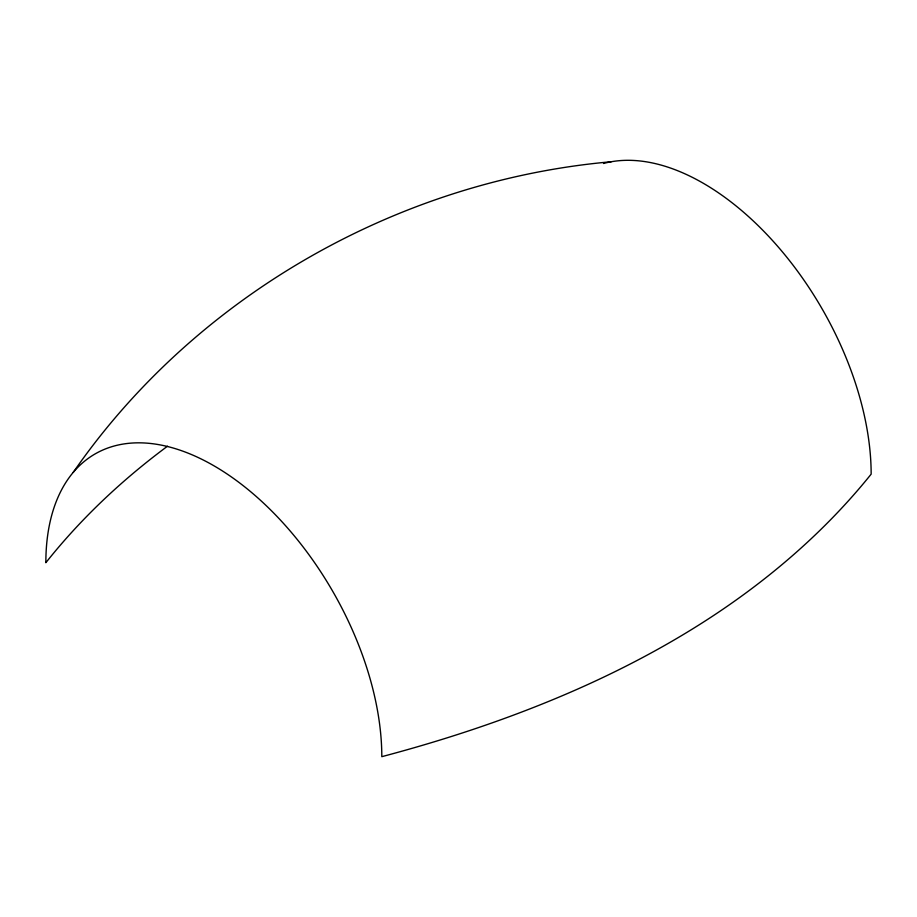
<?xml version="1.0" encoding="UTF-8"?>
<svg xmlns="http://www.w3.org/2000/svg" width="917" height="917" viewBox="0 0 917 917"><rect width="100%" height="100%" fill="white"/><g stroke="black" fill="none" stroke-linecap="round" stroke-linejoin="round"><path stroke-width="1.38" d="M73.234 472.381C195.275 296.008 397.978 180.58 611.261 161.747M167.502 446.212A941.209 543.403 0 0 0 159.799 452.001C117.582 484.176 78.873 521.108 45.85 562.706A237.549 137.149 60 0 1 213.821 465.721A237.549 137.149 60 0 1 381.804 756.674C447.164 739.343 511.548 717.965 573.549 690.879A941.209 543.403 0 0 0 714.423 614.952C773.157 576.025 826.939 529.155 871.15 474.146A237.549 137.149 60 0 0 778.923 247.773A237.549 137.149 60 0 0 603.512 163.49"/></g></svg>
